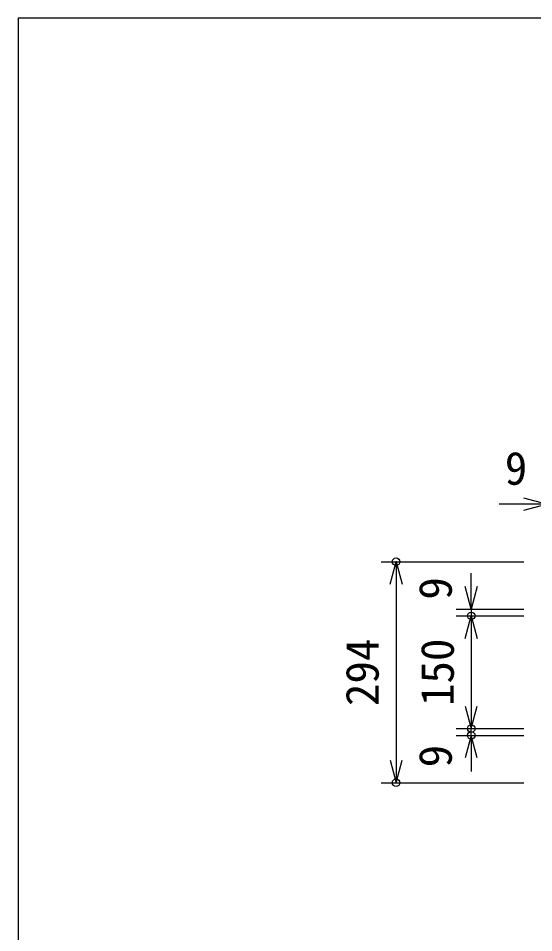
# Model space of a CAD drawing. Units: millimetres, scale not verified. Extents: x -16800 to 16800, y -5940 to 5940.
# Drawn here: x -6454 to -5768, y 2991 to 4208 of the extents above; entities that cross this region are included whole.
import ezdxf
from ezdxf.enums import TextEntityAlignment as Align

# ---------------------------------------------------------------- set-up
doc = ezdxf.new("R2010")
doc.units = ezdxf.units.MM
doc.header["$LTSCALE"] = 20
doc.header["$PDMODE"] = 32
doc.header["$PDSIZE"] = 10
doc.layers.add('0-0_DIM', color=7, linetype='Continuous', lineweight=25)
doc.layers.add('0-6_TXT', color=7, linetype='Continuous', lineweight=25)
doc.styles.add('ＭＳ ゴシック', font='')
doc.styles.get('ＭＳ ゴシック').set_extended_font_data('MS Gothic')

msp = doc.modelspace()

# ---------------------------------------------------------------- linework, layer by layer
at = {"layer": '0-0_DIM'}
for p, q in [((-5751.2, 3561.58), (-5814.18, 3561.58)), ((-5971.2, 3485.05), (-5781.2, 3485.05)), ((-5951.2, 3485.05), (-5951.2, 3191.05)), ((-5851.2, 3422.05), (-5851.2, 3470.03)), ((-5871.2, 3422.05), (-5781.2, 3422.05)), ((-5851.2, 3422.05), (-5851.2, 3413.05)), ((-5871.2, 3413.05), (-5781.2, 3413.05)), ((-5851.2, 3413.05), (-5851.2, 3263.05)), ((-5871.2, 3263.05), (-5781.2, 3263.05)), ((-5851.2, 3254.05), (-5851.2, 3263.05)), ((-5871.2, 3254.05), (-5781.2, 3254.05)), ((-5851.2, 3254.05), (-5851.2, 3206.07)), ((-5971.2, 3191.05), (-5781.2, 3191.05))]:
    msp.add_line(p, q, dxfattribs=at)
for points in [[(-5781.2, 3553.54), (-5751.2, 3561.58), (-5781.2, 3569.62)], [(-5959.24, 3455.05), (-5951.2, 3485.05), (-5943.17, 3455.05)], [(-5843.17, 3452.05), (-5851.2, 3422.05), (-5859.24, 3452.05)], [(-5859.24, 3383.05), (-5851.2, 3413.05), (-5843.17, 3383.05)], [(-5859.24, 3293.05), (-5851.2, 3263.05), (-5843.17, 3293.05)], [(-5843.17, 3224.05), (-5851.2, 3254.05), (-5859.24, 3224.05)], [(-5959.24, 3221.05), (-5951.2, 3191.05), (-5943.17, 3221.05)]]:
    msp.add_lwpolyline(points, dxfattribs=at)
for p in [(-5951.2, 3485.05), (-5851.2, 3413.05), (-5851.2, 3263.05), (-5851.2, 3254.05), (-5951.2, 3191.05)]:
    msp.add_point(p, dxfattribs=at)
at = {"layer": '0-6_TXT'}
msp.add_lwpolyline([(-6454.13, 2208.14), (-3954.13, 2208.14), (-3954.13, 4208.14), (-6454.13, 4208.14)], close=True, dxfattribs=at)

# ---------------------------------------------------------------- texts
at = {"layer": '0-0_DIM', "style": 'ＭＳ ゴシック'}
msp.add_text('9', height=43.99, dxfattribs=at).set_placement((-5806.55, 3574.28), align=Align.BOTTOM_LEFT)
for s, p in [('9', (-5863.9, 3434.62)), ('294', (-5961.2, 3293.05)), ('150', (-5861.2, 3293.05)), ('9', (-5863.9, 3211.48))]:
    msp.add_text(s, height=43.99, rotation=90, dxfattribs=at).set_placement(p, align=Align.BOTTOM_LEFT)

doc.saveas('drawing.dxf')
